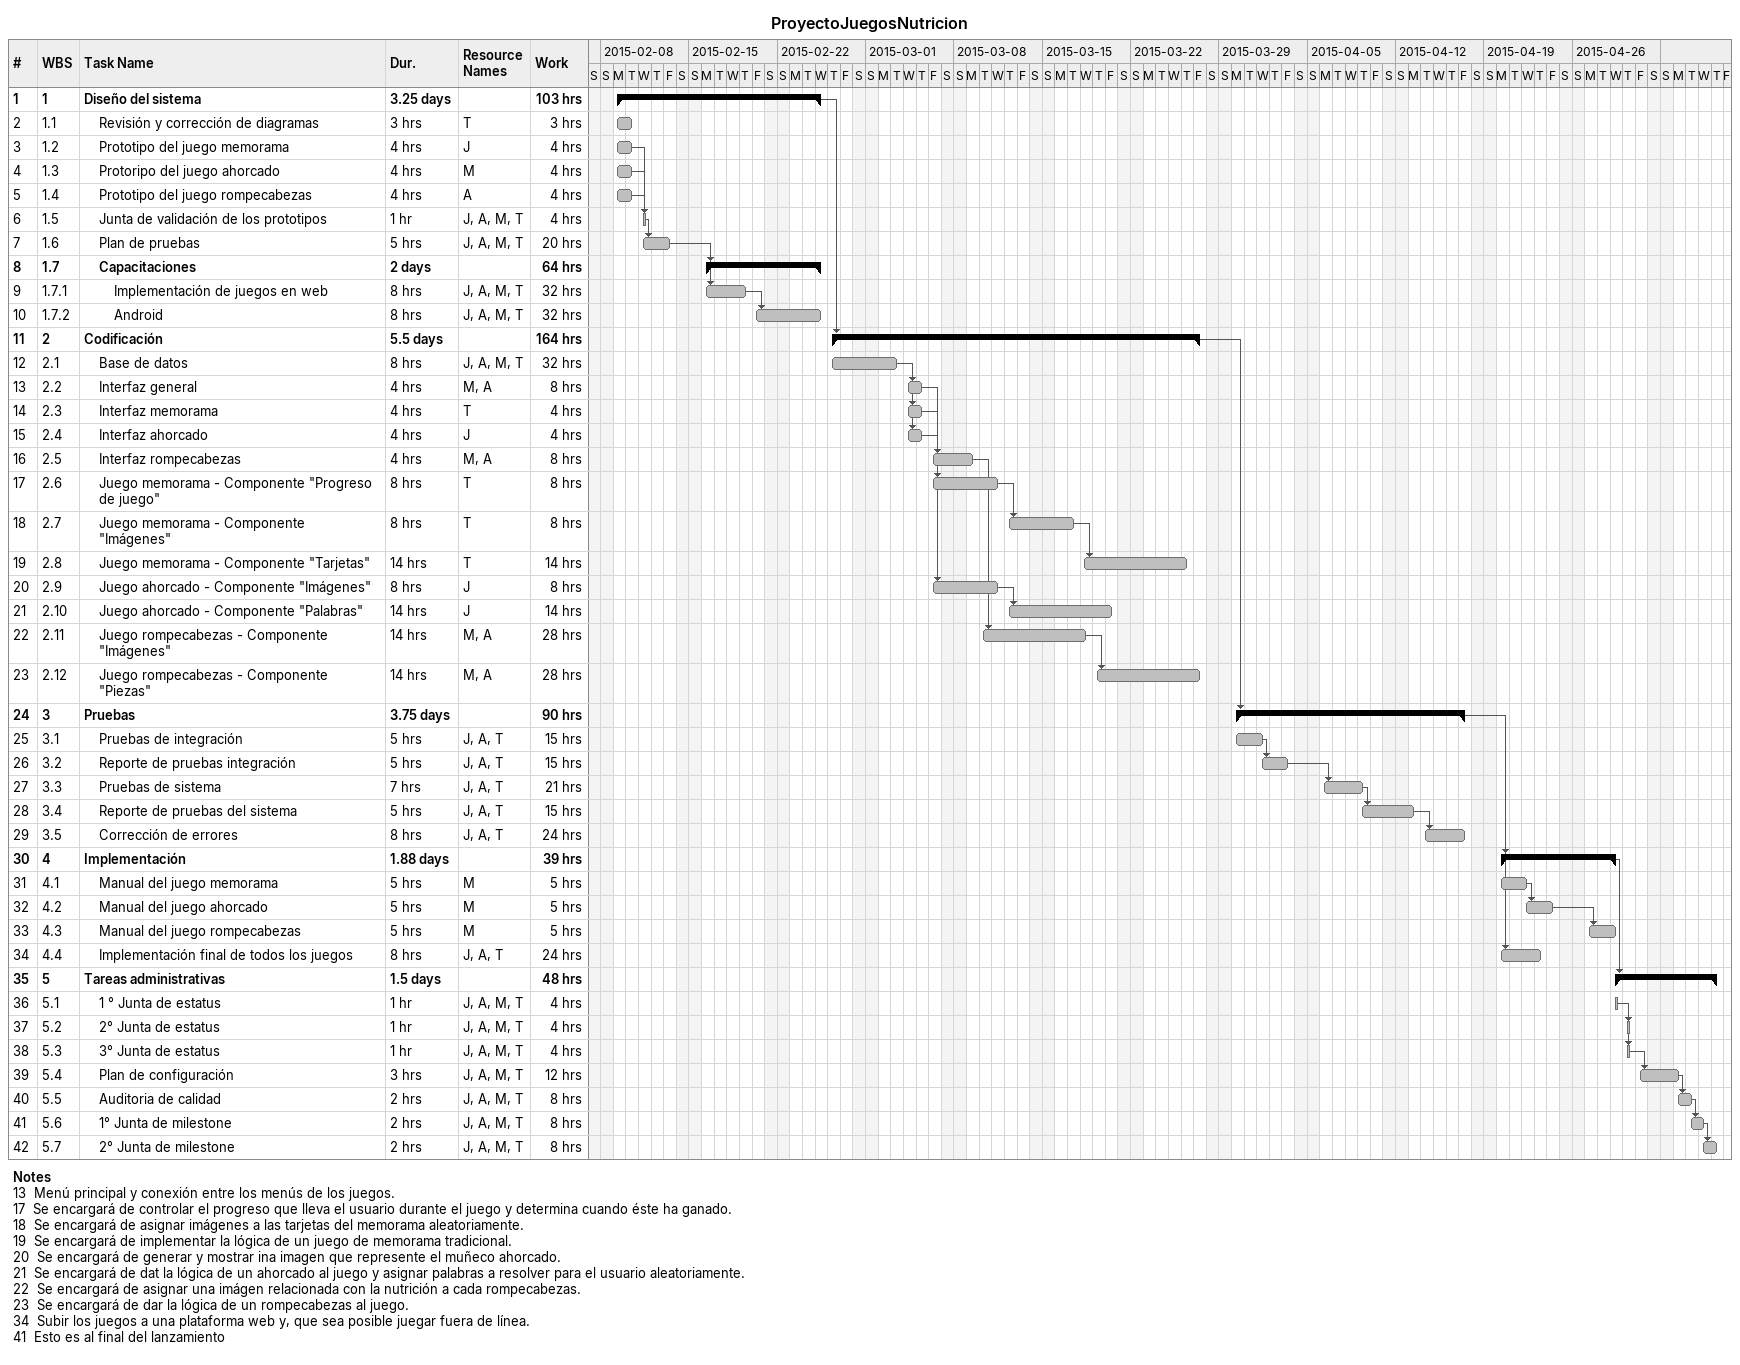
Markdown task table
ProyectoJuegosNutricion

| ID | WBS | Task | Duration | Start | Finish | Predecessors | Resources | Work (h) |
|---|---|---|---|---|---|---|---|---|
| 1 | 1 | **Diseño del sistema** | 3.25d | 2015-02-09 | 2015-02-25 |  |  | 103 |
| 2 | 1.1 | Revisión y corrección de diagramas | 3h | 2015-02-09 | 2015-02-10 |  | T | 3 |
| 3 | 1.2 | Prototipo del juego memorama | 4h | 2015-02-09 | 2015-02-10 |  | J | 4 |
| 4 | 1.3 | Protoripo del juego ahorcado | 4h | 2015-02-09 | 2015-02-10 |  | M | 4 |
| 5 | 1.4 | Prototipo del juego rompecabezas | 4h | 2015-02-09 | 2015-02-10 |  | A | 4 |
| 6 | 1.5 | Junta de validación de los prototipos | 1h | 2015-02-11 | 2015-02-11 | 3, 4, 5 | J, A, M, T | 4 |
| 7 | 1.6 | Plan de pruebas | 5h | 2015-02-11 | 2015-02-13 | 6 | J, A, M, T | 20 |
| 8 | 1.7 | **Capacitaciones** | 2d | 2015-02-16 | 2015-02-25 | 7 |  | 64 |
| 9 | 1.7.1 | Implementación de juegos en web | 8h | 2015-02-16 | 2015-02-19 | 7 | J, A, M, T | 32 |
| 10 | 1.7.2 | Android | 8h | 2015-02-20 | 2015-02-25 | 9 | J, A, M, T | 32 |
| 11 | 2 | **Codificación** | 5.5d | 2015-02-26 | 2015-03-27 | 1 |  | 164 |
| 12 | 2.1 | Base de datos | 8h | 2015-02-26 | 2015-03-03 |  | J, A, M, T | 32 |
| 13 | 2.2 | Interfaz general | 4h | 2015-03-04 | 2015-03-05 | 12 | M, A | 8 |
| 14 | 2.3 | Interfaz memorama | 4h | 2015-03-04 | 2015-03-05 | 12 | T | 4 |
| 15 | 2.4 | Interfaz ahorcado | 4h | 2015-03-04 | 2015-03-05 | 12 | J | 4 |
| 16 | 2.5 | Interfaz rompecabezas | 4h | 2015-03-06 | 2015-03-09 | 13 | M, A | 8 |
| 17 | 2.6 | Juego memorama - Componente "Progreso de juego" | 8h | 2015-03-06 | 2015-03-11 | 14 | T | 8 |
| 18 | 2.7 | Juego memorama - Componente "Imágenes" | 8h | 2015-03-12 | 2015-03-17 | 17 | T | 8 |
| 19 | 2.8 | Juego memorama - Componente "Tarjetas" | 14h | 2015-03-18 | 2015-03-26 | 18 | T | 14 |
| 20 | 2.9 | Juego ahorcado - Componente "Imágenes" | 8h | 2015-03-06 | 2015-03-11 | 15 | J | 8 |
| 21 | 2.10 | Juego ahorcado - Componente "Palabras" | 14h | 2015-03-12 | 2015-03-20 | 20 | J | 14 |
| 22 | 2.11 | Juego rompecabezas - Componente "Imágenes" | 14h | 2015-03-10 | 2015-03-18 | 16 | M, A | 28 |
| 23 | 2.12 | Juego rompecabezas - Componente "Piezas" | 14h | 2015-03-19 | 2015-03-27 | 22 | M, A | 28 |
| 24 | 3 | **Pruebas** | 3.75d | 2015-03-30 | 2015-04-17 | 11 |  | 90 |
| 25 | 3.1 | Pruebas de integración | 5h | 2015-03-30 | 2015-04-01 |  | J, A, T | 15 |
| 26 | 3.2 | Reporte de pruebas integración | 5h | 2015-04-01 | 2015-04-03 | 25 | J, A, T | 15 |
| 27 | 3.3 | Pruebas de sistema | 7h | 2015-04-06 | 2015-04-09 | 26 | J, A, T | 21 |
| 28 | 3.4 | Reporte de pruebas del sistema | 5h | 2015-04-09 | 2015-04-13 | 27 | J, A, T | 15 |
| 29 | 3.5 | Corrección de errores | 8h | 2015-04-14 | 2015-04-17 | 28 | J, A, T | 24 |
| 30 | 4 | **Implementación** | 1.88d | 2015-04-20 | 2015-04-29 | 24 |  | 39 |
| 31 | 4.1 | Manual del juego memorama | 5h | 2015-04-20 | 2015-04-22 |  | M | 5 |
| 32 | 4.2 | Manual del juego ahorcado | 5h | 2015-04-22 | 2015-04-24 | 31 | M | 5 |
| 33 | 4.3 | Manual del juego rompecabezas | 5h | 2015-04-27 | 2015-04-29 | 32 | M | 5 |
| 34 | 4.4 | Implementación final de todos los juegos | 8h | 2015-04-20 | 2015-04-23 | 24 | J, A, T | 24 |
| 35 | 5 | **Tareas administrativas** | 1.5d | 2015-04-29 | 2015-05-07 | 30 |  | 48 |
| 36 | 5.1 | 1 ° Junta de estatus | 1h | 2015-04-29 | 2015-04-29 |  | J, A, M, T | 4 |
| 37 | 5.2 | 2° Junta de estatus | 1h | 2015-04-30 | 2015-04-30 | 36 | J, A, M, T | 4 |
| 38 | 5.3 | 3° Junta de estatus | 1h | 2015-04-30 | 2015-04-30 | 37 | J, A, M, T | 4 |
| 39 | 5.4 | Plan de configuración | 3h | 2015-05-01 | 2015-05-04 | 38 | J, A, M, T | 12 |
| 40 | 5.5 | Auditoria de calidad | 2h | 2015-05-04 | 2015-05-05 | 39 | J, A, M, T | 8 |
| 41 | 5.6 | 1° Junta de milestone | 2h | 2015-05-05 | 2015-05-06 | 40 | J, A, M, T | 8 |
| 42 | 5.7 | 2° Junta de milestone | 2h | 2015-05-06 | 2015-05-07 | 41 | J, A, M, T | 8 |

Notes
- 13: Menú principal y conexión entre los menús de los juegos.
- 17: Se encargará de controlar el progreso que lleva el usuario durante el juego y determina cuando éste ha ganado.
- 18: Se encargará de asignar imágenes a las tarjetas del memorama aleatoriamente.
- 19: Se encargará de implementar la lógica de un juego de memorama tradicional.
- 20: Se encargará de generar y mostrar ina imagen que represente el muñeco ahorcado.
- 21: Se encargará de dat la lógica de un ahorcado al juego y asignar palabras a resolver para el usuario aleatoriamente.
- 22: Se encargará de asignar una imágen relacionada con la nutrición a cada rompecabezas.
- 23: Se encargará de dar la lógica de un rompecabezas al juego.
- 34: Subir los juegos a una plataforma web y, que sea posible juegar fuera de línea.
- 41: Esto es al final del lanzamiento
